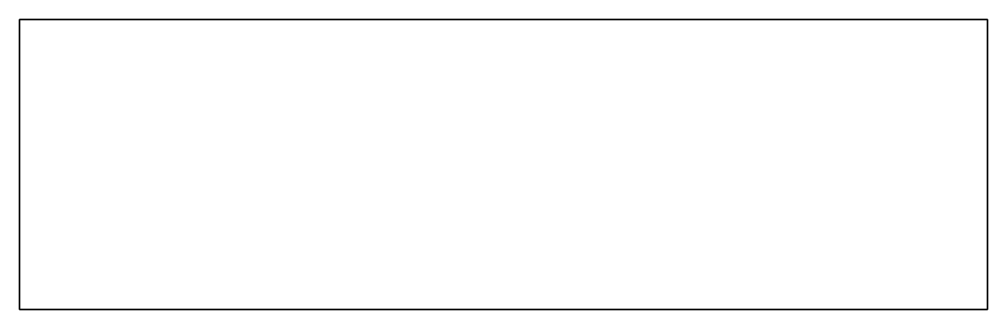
# Model space of a CAD drawing. Header units: metres. Extents: x -5 to 5, y 0 to 3.
import ezdxf

# ---------------------------------------------------------------- set-up
doc = ezdxf.new("R2010")
doc.units = ezdxf.units.M

msp = doc.modelspace()

# ---------------------------------------------------------------- linework, layer by layer
at = {"layer": 'w2x1'}
for points in [[(-5, 3, -2.5), (-5, 0, -2.5), (-5, 0, 2.5), (-5, 3, 2.5)], [(5, 0, -2.5), (-5, 0, -2.5), (-5, 3, -2.5), (5, 3, -2.5)], [(5, 3, 2.5), (-5, 3, 2.5), (-5, 0, 2.5), (5, 0, 2.5)], [(5, 3, -2.5), (-5, 3, -2.5), (-5, 3, 2.5), (5, 3, 2.5)], [(5, 0, -2.5), (5, 3, -2.5), (5, 3, 2.5), (5, 0, 2.5)], [(-5, 0, -2.5), (5, 0, -2.5), (5, 0, 2.5), (-5, 0, 2.5)]]:
    msp.add_3dface(points, dxfattribs=at)

doc.saveas('drawing.dxf')
